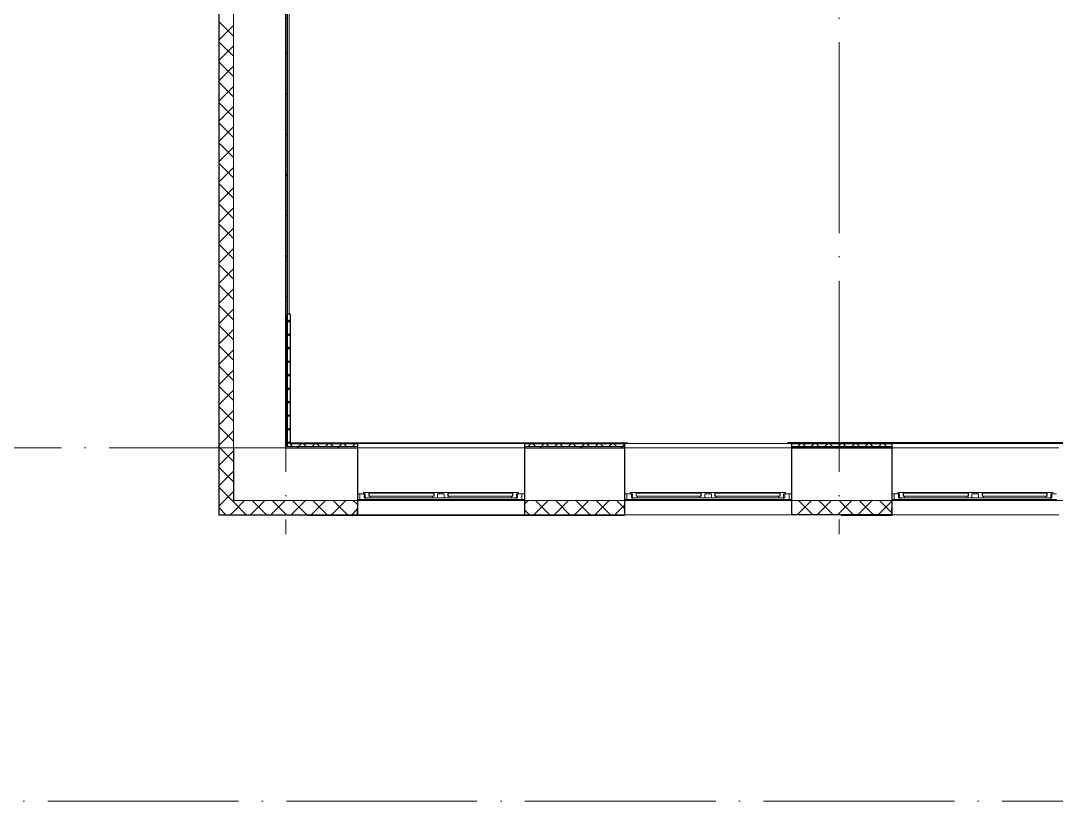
# Model space of a CAD drawing. Header units: millimetres. Extents: x -586848 to 520591, y -385801 to 675781.
# Drawn here: x 104095 to 114948, y 645971 to 654145 of the extents above; entities that cross this region are included whole.
import ezdxf

# ---------------------------------------------------------------- set-up
doc = ezdxf.new("R2010")
doc.units = ezdxf.units.MM
doc.linetypes.add('ADSK_Линия сетки', pattern=[25, 20, -2.5, 0, -2.5])
for name, color, linetype, lineweight in [('_ Окна', 7, 'Continuous', 9), ('Ограждение', 252, 'Continuous', 9), ('Окна', 252, 'Continuous', 9), ('Оси', 252, 'Continuous', 9), ('Стены внутренние', 7, 'Continuous', 18), ('Стены наружные', 7, 'Continuous', 18), ('Стены штриховка', 7, 'Continuous', 9)]:
    doc.layers.add(name, color=color, linetype=linetype, lineweight=lineweight)

# ---------------------------------------------------------------- blocks, each defined once
blk = doc.blocks.new('2 этаж')
at = {"layer": '_ Окна', "color": 251, "true_color": 0x636466}
for p, q in [((108451, 16479), (108426, 16479)), ((108426, 16421), (108451, 16421)), ((108451, 16421), (108451, 16479)), ((108549, 16487), (108546, 16487)), ((108546, 16487), (108546, 16455)), ((108546, 16455), (108549, 16455)), ((109226, 16487), (108549, 16487)), ((108549, 16487), (108549, 16455)), ((108549, 16455), (108549, 16487)), ((108549, 16455), (109226, 16455)), ((109226, 16455), (109226, 16487)), ((109226, 16487), (109226, 16455)), ((109229, 16487), (109226, 16487)), ((109226, 16455), (109229, 16455)), ((109229, 16455), (109229, 16487)), ((109376, 16487), (109373, 16487)), ((109373, 16487), (109373, 16455)), ((109373, 16455), (109376, 16455)), ((110053, 16487), (109376, 16487)), ((109376, 16487), (109376, 16455)), ((109376, 16455), (109376, 16487)), ((109376, 16455), (110053, 16455)), ((110053, 16455), (110053, 16487)), ((110053, 16487), (110053, 16455)), ((110056, 16487), (110053, 16487)), ((110053, 16455), (110056, 16455)), ((110056, 16455), (110056, 16487)), ((110176, 16479), (110151, 16479)), ((110151, 16479), (110151, 16421)), ((110151, 16421), (110176, 16421)), ((111251, 16479), (111226, 16479)), ((111226, 16421), (111251, 16421)), ((111251, 16421), (111251, 16479)), ((111349, 16487), (111346, 16487)), ((111346, 16487), (111346, 16455)), ((111346, 16455), (111349, 16455)), ((112026, 16487), (111349, 16487)), ((111349, 16487), (111349, 16455)), ((111349, 16455), (111349, 16487)), ((111349, 16455), (112026, 16455)), ((112026, 16455), (112026, 16487)), ((112026, 16487), (112026, 16455)), ((112029, 16487), (112026, 16487)), ((112026, 16455), (112029, 16455)), ((112029, 16455), (112029, 16487)), ((112176, 16487), (112173, 16487)), ((112173, 16487), (112173, 16455)), ((112173, 16455), (112176, 16455)), ((112853, 16487), (112176, 16487)), ((112176, 16487), (112176, 16455)), ((112176, 16455), (112176, 16487)), ((112176, 16455), (112853, 16455)), ((112853, 16455), (112853, 16487)), ((112853, 16487), (112853, 16455)), ((112856, 16487), (112853, 16487)), ((112853, 16455), (112856, 16455)), ((112856, 16455), (112856, 16487)), ((112976, 16479), (112951, 16479)), ((112951, 16479), (112951, 16421)), ((112951, 16421), (112976, 16421)), ((114051, 16479), (114026, 16479)), ((114026, 16421), (114051, 16421)), ((114051, 16421), (114051, 16479)), ((114149, 16487), (114146, 16487)), ((114146, 16487), (114146, 16455)), ((114146, 16455), (114149, 16455)), ((114826, 16487), (114149, 16487)), ((114149, 16487), (114149, 16455)), ((114149, 16455), (114149, 16487)), ((114149, 16455), (114826, 16455)), ((114826, 16455), (114826, 16487)), ((114826, 16487), (114826, 16455)), ((114829, 16487), (114826, 16487)), ((114826, 16455), (114829, 16455)), ((114829, 16455), (114829, 16487)), ((114976, 16487), (114973, 16487)), ((114973, 16487), (114973, 16455)), ((114973, 16455), (114976, 16455)), ((115653, 16487), (114976, 16487)), ((114976, 16487), (114976, 16455)), ((114976, 16455), (114976, 16487)), ((114976, 16455), (115653, 16455)), ((115653, 16455), (115653, 16487)), ((115653, 16487), (115653, 16455)), ((115656, 16487), (115653, 16487)), ((115653, 16455), (115656, 16455)), ((115656, 16455), (115656, 16487))]:
    blk.add_line(p, q, dxfattribs=at)
at = {"layer": '_ Окна', "color": 251, "lineweight": 18, "true_color": 0x636466}
for p, q in [((108489, 16479), (108451, 16479)), ((108451, 16479), (108451, 16421)), ((108451, 16421), (108510, 16421)), ((108545, 16496), (108489, 16496)), ((108489, 16496), (108489, 16479)), ((108489, 16479), (108509, 16479)), ((108497, 16438), (108497, 16479)), ((108509, 16438), (108497, 16438)), ((108509, 16479), (108509, 16438)), ((108509, 16438), (108559, 16438)), ((108510, 16421), (108515, 16438)), ((108546, 16495), (108545, 16496)), ((108547, 16496), (108546, 16495)), ((108546, 16455), (108546, 16487)), ((108546, 16487), (108564, 16487)), ((108564, 16455), (108546, 16455)), ((108562, 16496), (108547, 16496)), ((108559, 16438), (108564, 16455)), ((108564, 16487), (108562, 16496)), ((109213, 16496), (109211, 16487)), ((109211, 16487), (109229, 16487)), ((109229, 16455), (109211, 16455)), ((109211, 16455), (109216, 16438)), ((109228, 16496), (109213, 16496)), ((109216, 16438), (109266, 16438)), ((109229, 16495), (109228, 16496)), ((109230, 16496), (109229, 16495)), ((109229, 16487), (109229, 16455)), ((109286, 16496), (109230, 16496)), ((109266, 16438), (109266, 16479)), ((109266, 16479), (109286, 16479)), ((109286, 16479), (109286, 16496)), ((109372, 16496), (109316, 16496)), ((109316, 16496), (109316, 16479)), ((109316, 16479), (109336, 16479)), ((109336, 16479), (109336, 16438)), ((109336, 16438), (109386, 16438)), ((109373, 16495), (109372, 16496)), ((109374, 16496), (109373, 16495)), ((109373, 16455), (109373, 16487)), ((109373, 16487), (109391, 16487)), ((109391, 16455), (109373, 16455)), ((109389, 16496), (109374, 16496)), ((109386, 16438), (109391, 16455)), ((109391, 16487), (109389, 16496)), ((110040, 16496), (110038, 16487)), ((110038, 16487), (110056, 16487)), ((110056, 16455), (110038, 16455)), ((110038, 16455), (110043, 16438)), ((110055, 16496), (110040, 16496)), ((110043, 16438), (110093, 16438)), ((110056, 16495), (110055, 16496)), ((110057, 16496), (110056, 16495)), ((110056, 16487), (110056, 16455)), ((110113, 16496), (110057, 16496)), ((110087, 16438), (110092, 16421)), ((110092, 16421), (110151, 16421)), ((110093, 16438), (110093, 16479)), ((110093, 16479), (110113, 16479)), ((110105, 16438), (110093, 16438)), ((110105, 16479), (110105, 16438)), ((110113, 16479), (110113, 16496)), ((110151, 16479), (110113, 16479)), ((110151, 16421), (110151, 16479)), ((111289, 16479), (111251, 16479)), ((111251, 16479), (111251, 16421)), ((111251, 16421), (111310, 16421)), ((111345, 16496), (111289, 16496)), ((111289, 16496), (111289, 16479)), ((111289, 16479), (111309, 16479)), ((111297, 16438), (111297, 16479)), ((111309, 16438), (111297, 16438)), ((111309, 16479), (111309, 16438)), ((111309, 16438), (111359, 16438)), ((111310, 16421), (111315, 16438)), ((111346, 16495), (111345, 16496)), ((111347, 16496), (111346, 16495)), ((111346, 16455), (111346, 16487)), ((111346, 16487), (111364, 16487)), ((111364, 16455), (111346, 16455)), ((111362, 16496), (111347, 16496)), ((111359, 16438), (111364, 16455)), ((111364, 16487), (111362, 16496)), ((112013, 16496), (112011, 16487)), ((112011, 16487), (112029, 16487)), ((112029, 16455), (112011, 16455)), ((112011, 16455), (112016, 16438)), ((112028, 16496), (112013, 16496)), ((112016, 16438), (112066, 16438)), ((112029, 16495), (112028, 16496)), ((112030, 16496), (112029, 16495)), ((112029, 16487), (112029, 16455)), ((112086, 16496), (112030, 16496)), ((112066, 16438), (112066, 16479)), ((112066, 16479), (112086, 16479)), ((112086, 16479), (112086, 16496)), ((112172, 16496), (112116, 16496)), ((112116, 16496), (112116, 16479)), ((112116, 16479), (112136, 16479)), ((112136, 16479), (112136, 16438)), ((112136, 16438), (112186, 16438)), ((112173, 16495), (112172, 16496)), ((112174, 16496), (112173, 16495)), ((112173, 16455), (112173, 16487)), ((112173, 16487), (112191, 16487)), ((112191, 16455), (112173, 16455)), ((112189, 16496), (112174, 16496)), ((112186, 16438), (112191, 16455)), ((112191, 16487), (112189, 16496)), ((112840, 16496), (112838, 16487)), ((112838, 16487), (112856, 16487)), ((112856, 16455), (112838, 16455)), ((112838, 16455), (112843, 16438)), ((112855, 16496), (112840, 16496)), ((112843, 16438), (112893, 16438)), ((112856, 16495), (112855, 16496)), ((112857, 16496), (112856, 16495)), ((112856, 16487), (112856, 16455)), ((112913, 16496), (112857, 16496)), ((112887, 16438), (112892, 16421)), ((112892, 16421), (112951, 16421)), ((112893, 16438), (112893, 16479)), ((112893, 16479), (112913, 16479)), ((112905, 16438), (112893, 16438)), ((112905, 16479), (112905, 16438)), ((112913, 16479), (112913, 16496)), ((112951, 16479), (112913, 16479)), ((112951, 16421), (112951, 16479)), ((114089, 16479), (114051, 16479)), ((114051, 16479), (114051, 16421)), ((114051, 16421), (114110, 16421)), ((114145, 16496), (114089, 16496)), ((114089, 16496), (114089, 16479)), ((114089, 16479), (114109, 16479)), ((114097, 16438), (114097, 16479)), ((114109, 16438), (114097, 16438)), ((114109, 16479), (114109, 16438)), ((114109, 16438), (114159, 16438)), ((114110, 16421), (114115, 16438)), ((114146, 16495), (114145, 16496)), ((114147, 16496), (114146, 16495)), ((114146, 16455), (114146, 16487)), ((114146, 16487), (114164, 16487)), ((114164, 16455), (114146, 16455)), ((114162, 16496), (114147, 16496)), ((114159, 16438), (114164, 16455)), ((114164, 16487), (114162, 16496)), ((114813, 16496), (114811, 16487)), ((114811, 16487), (114829, 16487)), ((114829, 16455), (114811, 16455)), ((114811, 16455), (114816, 16438)), ((114828, 16496), (114813, 16496)), ((114816, 16438), (114866, 16438)), ((114829, 16495), (114828, 16496)), ((114830, 16496), (114829, 16495)), ((114829, 16487), (114829, 16455)), ((114886, 16496), (114830, 16496)), ((114866, 16438), (114866, 16479)), ((114866, 16479), (114886, 16479)), ((114886, 16479), (114886, 16496)), ((114972, 16496), (114916, 16496)), ((114916, 16496), (114916, 16479)), ((114916, 16479), (114936, 16479)), ((114936, 16479), (114936, 16438)), ((114936, 16438), (114986, 16438)), ((114973, 16495), (114972, 16496)), ((114974, 16496), (114973, 16495)), ((114973, 16455), (114973, 16487)), ((114973, 16487), (114991, 16487)), ((114991, 16455), (114973, 16455)), ((114989, 16496), (114974, 16496)), ((114986, 16438), (114991, 16455)), ((114991, 16487), (114989, 16496)), ((115640, 16496), (115638, 16487)), ((115638, 16487), (115656, 16487)), ((115656, 16455), (115638, 16455)), ((115638, 16455), (115643, 16438)), ((115655, 16496), (115640, 16496)), ((115643, 16438), (115693, 16438)), ((115656, 16495), (115655, 16496)), ((115657, 16496), (115656, 16495)), ((115656, 16487), (115656, 16455)), ((115713, 16496), (115657, 16496)), ((115687, 16438), (115692, 16421)), ((115692, 16421), (115751, 16421)), ((115693, 16438), (115693, 16479)), ((115693, 16479), (115713, 16479)), ((115705, 16438), (115693, 16438)), ((115705, 16479), (115705, 16438)), ((115713, 16479), (115713, 16496)), ((115751, 16479), (115713, 16479))]:
    blk.add_line(p, q, dxfattribs=at)
at = {"layer": 'Ограждение', "color": 251, "true_color": 0x636466}
blk.add_line((107711, 18361), (107711, 21561), dxfattribs=at)
at = {"layer": 'Окна', "color": 251, "true_color": 0x636466}
for p, q in [((108510, 16421), (110092, 16421)), ((108547, 16496), (108545, 16496)), ((108559, 16438), (109216, 16438)), ((109213, 16496), (108562, 16496)), ((109230, 16496), (109228, 16496)), ((109336, 16438), (109266, 16438)), ((109286, 16496), (109316, 16496)), ((109316, 16479), (109286, 16479)), ((109374, 16496), (109372, 16496)), ((109386, 16438), (110043, 16438)), ((110040, 16496), (109389, 16496)), ((110057, 16496), (110055, 16496)), ((111310, 16421), (112892, 16421)), ((111347, 16496), (111345, 16496)), ((111359, 16438), (112016, 16438)), ((112013, 16496), (111362, 16496)), ((112030, 16496), (112028, 16496)), ((112136, 16438), (112066, 16438)), ((112086, 16496), (112116, 16496)), ((112116, 16479), (112086, 16479)), ((112174, 16496), (112172, 16496)), ((112186, 16438), (112843, 16438)), ((112840, 16496), (112189, 16496)), ((112857, 16496), (112855, 16496)), ((114110, 16421), (115692, 16421)), ((114147, 16496), (114145, 16496)), ((114159, 16438), (114816, 16438)), ((114813, 16496), (114162, 16496)), ((114830, 16496), (114828, 16496)), ((114936, 16438), (114866, 16438)), ((114886, 16496), (114916, 16496)), ((114916, 16479), (114886, 16479)), ((114974, 16496), (114972, 16496)), ((114986, 16438), (115643, 16438)), ((115640, 16496), (114989, 16496)), ((115657, 16496), (115655, 16496))]:
    blk.add_line(p, q, dxfattribs=at)
at = {"layer": 'Оси', "color": 251, "linetype": 'ADSK_Линия сетки', "ltscale": 100, "true_color": 0x636466}
for p, q in [((107676, 33711), (107676, 16057)), ((113476, 33711), (113476, 16057)), ((165326, 16961), (93604, 16961)), ((139683, 13261), (93566, 13261))]:
    blk.add_line(p, q, dxfattribs=at)
at = {"layer": 'Стены внутренние', "color": 251, "lineweight": 30, "true_color": 0x636466}
for p, q in [((106974, 29063), (106974, 16259)), ((107126, 16961), (107126, 16411)), ((107676, 16961), (108426, 16961)), ((107676, 16961), (107676, 16961)), ((108426, 16961), (108426, 16259)), ((110176, 16961), (111226, 16961)), ((110176, 16961), (110176, 16259)), ((111226, 16961), (111226, 16259)), ((112976, 16961), (114026, 16961)), ((112976, 16961), (112976, 16259)), ((114026, 16961), (114026, 16259)), ((106974, 16259), (108426, 16259)), ((110176, 16259), (111226, 16259)), ((114026, 16259), (112976, 16259))]:
    blk.add_line(p, q, dxfattribs=at)
at = {"layer": 'Стены внутренние', "color": 251, "true_color": 0x636466}
for p, q in [((107126, 28911), (107126, 16961)), ((108426, 16961), (110176, 16961)), ((111226, 16961), (112976, 16961)), ((114026, 16961), (115776, 16961)), ((114026, 16411), (107126, 16411)), ((119626, 16411), (114027, 16411)), ((110176, 16259), (108426, 16259)), ((112976, 16259), (111226, 16259)), ((115776, 16259), (114026, 16259))]:
    blk.add_line(p, q, dxfattribs=at)
at = {"layer": 'Стены внутренние', "color": 251, "linetype": 'Continuous', "lineweight": 9, "true_color": 0x636466}
for p, q in [((107126, 21274), (106976, 21424)), ((106976, 21234), (107126, 21384)), ((107126, 21062), (106976, 21212)), ((106976, 21021), (107126, 21171)), ((107126, 20850), (106976, 21000)), ((106976, 20809), (107126, 20959)), ((107126, 20638), (106976, 20788)), ((106976, 20597), (107126, 20747)), ((107126, 20425), (106976, 20575)), ((106976, 20385), (107126, 20535)), ((106976, 20512), (106974, 20508)), ((107126, 20213), (106976, 20363)), ((106976, 20173), (107126, 20323)), ((107126, 20001), (106976, 20151)), ((106976, 19961), (107126, 20111)), ((107126, 19789), (106976, 19939)), ((106976, 19749), (107126, 19899)), ((107126, 19577), (106976, 19727)), ((106976, 19536), (107126, 19686)), ((107126, 19365), (106976, 19515)), ((106976, 19324), (107126, 19474)), ((106976, 19279), (106974, 19282)), ((107126, 19153), (106976, 19303)), ((106976, 19112), (107126, 19262)), ((107126, 18941), (106976, 19091)), ((106976, 19076), (106976, 19076)), ((106976, 18900), (107126, 19050)), ((107126, 18728), (106976, 18878)), ((106976, 18688), (107126, 18838)), ((107126, 18516), (106976, 18666)), ((106976, 18476), (107126, 18626)), ((107126, 18304), (106976, 18454)), ((106976, 18264), (107126, 18414)), ((107126, 18092), (106976, 18242)), ((106976, 18052), (107126, 18202)), ((107126, 17880), (106976, 18030)), ((106976, 17839), (107126, 17989)), ((107126, 17668), (106976, 17818)), ((106976, 17627), (107126, 17777)), ((107126, 17456), (106976, 17606)), ((106976, 17415), (107126, 17565)), ((107126, 17243), (106976, 17393)), ((106976, 17203), (107126, 17353)), ((107126, 17031), (106976, 17181)), ((106976, 17044), (106974, 17047)), ((106976, 16991), (107126, 17141)), ((107126, 16819), (106976, 16969)), ((106976, 16779), (107126, 16929)), ((107126, 16607), (106976, 16757)), ((106976, 16567), (107126, 16717)), ((107126, 16395), (106976, 16545)), ((106976, 16355), (107126, 16505)), ((107126, 16292), (107244, 16411)), ((107260, 16261), (107126, 16395)), ((107307, 16261), (107457, 16411)), ((107472, 16261), (107322, 16411)), ((107519, 16261), (107669, 16411)), ((107684, 16261), (107534, 16411)), ((107731, 16261), (107881, 16411)), ((107897, 16261), (107747, 16411)), ((107943, 16261), (108093, 16411)), ((108109, 16261), (107959, 16411)), ((108155, 16261), (108305, 16411)), ((108321, 16261), (108171, 16411)), ((108426, 16368), (108383, 16411)), ((110176, 16373), (110214, 16411)), ((110276, 16261), (110426, 16411)), ((110442, 16261), (110292, 16411)), ((110488, 16261), (110638, 16411)), ((110654, 16261), (110504, 16411)), ((110701, 16261), (110851, 16411)), ((110866, 16261), (110716, 16411)), ((110913, 16261), (111063, 16411)), ((111079, 16261), (110929, 16411)), ((111224, 16327), (111141, 16411)), ((113034, 16261), (113184, 16411)), ((113200, 16261), (113050, 16411)), ((113246, 16261), (113396, 16411)), ((113412, 16261), (113262, 16411)), ((113458, 16261), (113608, 16411)), ((113624, 16261), (113474, 16411)), ((113670, 16261), (113820, 16411)), ((113836, 16261), (113686, 16411)), ((113883, 16261), (114026, 16404)), ((114024, 16285), (113898, 16411)), ((107048, 16261), (106976, 16333)), ((107094, 16261), (107126, 16292)), ((108367, 16261), (108424, 16318)), ((110230, 16261), (110178, 16313)), ((111125, 16261), (111226, 16362)), ((114024, 16332), (114026, 16332)), ((107429, 16259), (107428, 16261)), ((107572, 16261), (107572, 16260)), ((107807, 16261), (107805, 16259)), ((110245, 16259), (110244, 16261)), ((110270, 16261), (110269, 16259)), ((110622, 16261), (110621, 16259)), ((112988, 16261), (112978, 16270)), ((113086, 16261), (113085, 16259))]:
    blk.add_line(p, q, dxfattribs=at)
at = {"layer": 'Стены наружные', "color": 251, "lineweight": 30, "true_color": 0x636466}
for p, q in [((107676, 16961), (107676, 28361)), ((107691, 21561), (107691, 16976)), ((107691, 16976), (107691, 18361)), ((107721, 18361), (107691, 18361)), ((107721, 18361), (107721, 17016)), ((107676, 16961), (108426, 16961)), ((107721, 17016), (111256, 17016)), ((107721, 17011), (107721, 17006)), ((111256, 17011), (107721, 17011)), ((107721, 17006), (108426, 17006)), ((108426, 17006), (108426, 16961)), ((110176, 17006), (111226, 17006)), ((110176, 17006), (110176, 16961)), ((110176, 16961), (111226, 16961)), ((111226, 17006), (111226, 16961)), ((111256, 17011), (111256, 17016)), ((130071, 17016), (112936, 17016)), ((112936, 17011), (112936, 17016)), ((112936, 17011), (130071, 17011)), ((112976, 17006), (114026, 17006)), ((112976, 17006), (112976, 16961)), ((114026, 16961), (112976, 16961)), ((114026, 17006), (114026, 16961)), ((110701, 16259), (111226, 16259)), ((110701, 16259), (110701, 16254)), ((111226, 16254), (110701, 16254)), ((111226, 16259), (111226, 16254)), ((113501, 16259), (114026, 16259)), ((113501, 16259), (113501, 16254)), ((114026, 16254), (113501, 16254)), ((114026, 16259), (114026, 16254))]:
    blk.add_line(p, q, dxfattribs=at)
at = {"layer": 'Стены наружные', "color": 251, "linetype": 'Continuous', "lineweight": 9, "true_color": 0x636466}
for p, q in [((107676, 21085), (107691, 21100)), ((107676, 20661), (107691, 20676)), ((107676, 20236), (107691, 20251)), ((107676, 19812), (107691, 19827)), ((107676, 19388), (107691, 19403)), ((107676, 18964), (107691, 18979)), ((107676, 18539), (107691, 18554)), ((107721, 18275), (107691, 18305)), ((107691, 18272), (107721, 18302)), ((107676, 18115), (107691, 18130)), ((107721, 18133), (107691, 18163)), ((107691, 18130), (107721, 18160)), ((107721, 17992), (107691, 18022)), ((107691, 17989), (107721, 18019)), ((107721, 17851), (107691, 17881)), ((107691, 17847), (107721, 17877)), ((107676, 17691), (107691, 17706)), ((107721, 17709), (107691, 17739)), ((107691, 17706), (107721, 17736)), ((107721, 17568), (107691, 17598)), ((107691, 17564), (107721, 17594)), ((107721, 17426), (107691, 17456)), ((107691, 17423), (107721, 17453)), ((107676, 17267), (107691, 17282)), ((107721, 17285), (107691, 17315)), ((107691, 17282), (107721, 17312)), ((107721, 17143), (107691, 17173)), ((107691, 17140), (107721, 17170)), ((107717, 17006), (107691, 17032)), ((107691, 16999), (107698, 17006)), ((107698, 17006), (107721, 17029)), ((107747, 16976), (107717, 17006)), ((107794, 16961), (107809, 16976)), ((107809, 16976), (107839, 17006)), ((107889, 16976), (107859, 17006)), ((107951, 16976), (107981, 17006)), ((108030, 16976), (108000, 17006)), ((108092, 16976), (108122, 17006)), ((108172, 16976), (108142, 17006)), ((108219, 16961), (108234, 16976)), ((108234, 16976), (108264, 17006)), ((108313, 16976), (108283, 17006)), ((108375, 16976), (108405, 17006)), ((108426, 17004), (108424, 17006)), ((110214, 16976), (110244, 17006)), ((110293, 16976), (110263, 17006)), ((110340, 16961), (110355, 16976)), ((110355, 16976), (110385, 17006)), ((110434, 16976), (110404, 17006)), ((110496, 16976), (110526, 17006)), ((110576, 16976), (110546, 17006)), ((110638, 16976), (110668, 17006)), ((110717, 16976), (110687, 17006)), ((110764, 16961), (110779, 16976)), ((110779, 16976), (110809, 17006)), ((110859, 16976), (110829, 17006)), ((110921, 16976), (110951, 17006)), ((111000, 16976), (110970, 17006)), ((111062, 16976), (111092, 17006)), ((111141, 16976), (111111, 17006)), ((111188, 16961), (111203, 16976)), ((111203, 16976), (111226, 16998)), ((112980, 16976), (112976, 16980)), ((113042, 16976), (113072, 17006)), ((113121, 16976), (113091, 17006)), ((113183, 16976), (113213, 17006)), ((113263, 16976), (113233, 17006)), ((113310, 16961), (113325, 16976)), ((113325, 16976), (113355, 17006)), ((113404, 16976), (113374, 17006)), ((113466, 16976), (113496, 17006)), ((113546, 16976), (113516, 17006)), ((113608, 16976), (113638, 17006)), ((113687, 16976), (113657, 17006)), ((113734, 16961), (113749, 16976)), ((113749, 16976), (113779, 17006)), ((113828, 16976), (113798, 17006)), ((113890, 16976), (113920, 17006)), ((113970, 16976), (113940, 17006)), ((110834, 16254), (110832, 16258))]:
    blk.add_line(p, q, dxfattribs=at)
at = {"layer": 'Стены наружные', "color": 251, "true_color": 0x636466}
for p, q in [((108426, 17006), (110176, 17006)), ((110176, 16961), (108426, 16961)), ((111226, 17006), (112976, 17006)), ((112976, 16961), (111226, 16961)), ((114026, 17006), (115776, 17006)), ((115776, 16961), (114026, 16961)), ((107901, 16254), (107901, 16259)), ((110696, 16254), (107901, 16254)), ((108426, 16259), (110176, 16259)), ((108426, 16259), (108426, 16254)), ((110176, 16254), (110176, 16259)), ((110701, 16253), (110176, 16253)), ((110696, 16254), (110696, 16259)), ((110696, 16258), (110701, 16258))]:
    blk.add_line(p, q, dxfattribs=at)
at = {"layer": 'Стены штриховка', "color": 251, "true_color": 0x636466}
for p, q in [((106976, 16259), (106976, 29063)), ((108426, 16976), (107691, 16976)), ((107721, 17011), (107721, 17016)), ((111226, 16976), (110176, 16976)), ((114026, 16976), (112976, 16976)), ((108426, 16335), (108424, 16335)), ((108424, 16335), (108424, 16261)), ((110178, 16335), (110176, 16335)), ((110178, 16261), (110178, 16335)), ((111226, 16335), (111224, 16335)), ((111224, 16335), (111224, 16261)), ((112978, 16335), (112976, 16335)), ((112978, 16261), (112978, 16335)), ((114026, 16335), (114024, 16335)), ((114024, 16335), (114024, 16261)), ((108424, 16261), (106974, 16261)), ((111224, 16261), (110178, 16261)), ((114024, 16261), (112978, 16261))]:
    blk.add_line(p, q, dxfattribs=at)

msp = doc.modelspace()

# ---------------------------------------------------------------- block references
msp.add_blockref('2 этаж', (-802.7, 632710.4))

doc.saveas('drawing.dxf')
